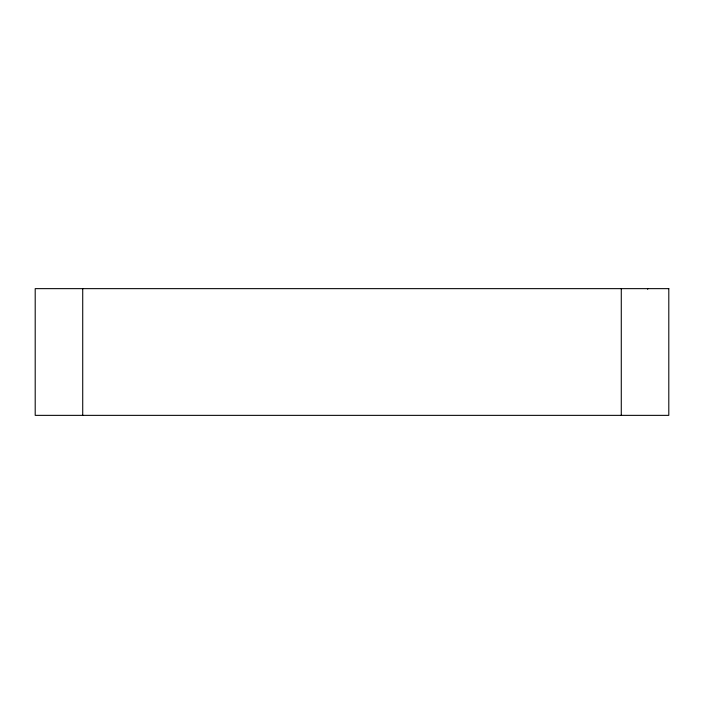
<?xml version="1.0" encoding="UTF-8"?>
<svg xmlns="http://www.w3.org/2000/svg" width="704" height="704" viewBox="0 0 704 704"><rect width="100%" height="100%" fill="white"/><g stroke="black" fill="none" stroke-linecap="round" stroke-linejoin="round"><path stroke-width="1.06" d="M647.68 288.64L647.68 289.274M621.28 288.64L621.28 415.36M82.72 288.64L82.72 415.36M668.8 288.64L35.2 288.64L35.2 415.36L668.8 415.36L668.8 288.64"/></g></svg>
